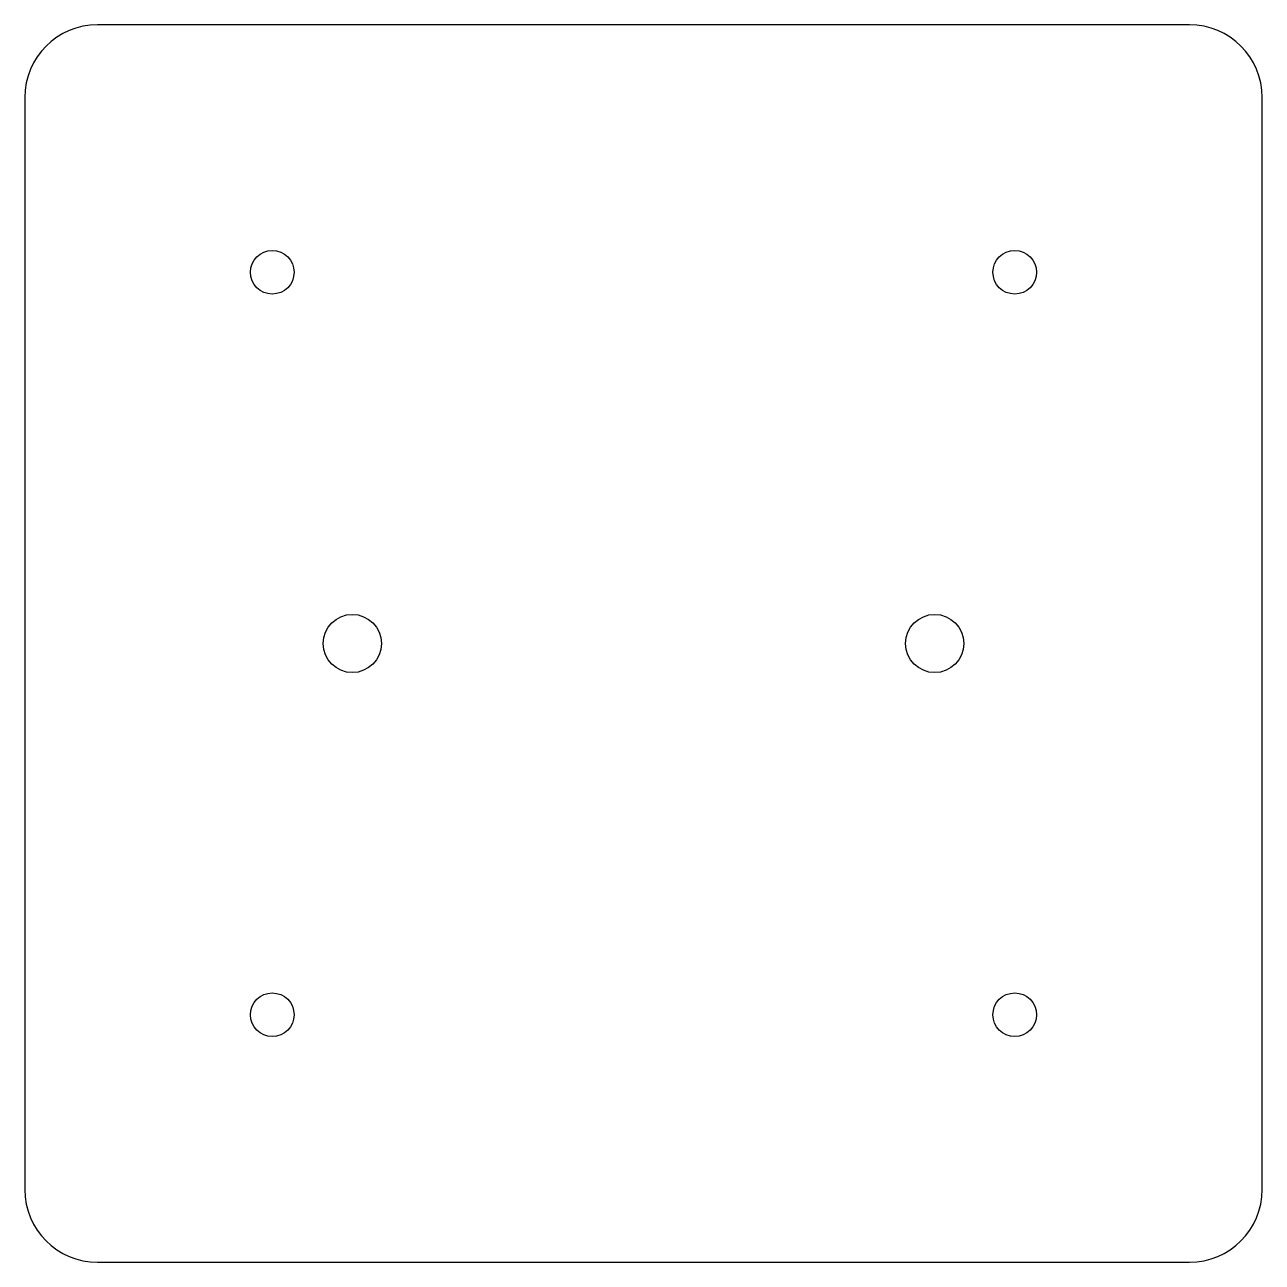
# Model space of a CAD drawing. Header units: millimetres. Extents: x -42.5 to 42.5, y -42.5 to 42.5.
import ezdxf

# ---------------------------------------------------------------- set-up
doc = ezdxf.new("R2010")
doc.units = ezdxf.units.MM
doc.layers.add('DXF_Temp', color=7, linetype='CONTINUOUS')

msp = doc.modelspace()

# ---------------------------------------------------------------- linework, layer by layer
at = {"layer": 'DXF_Temp'}
for p, q in [((37.5, 42.5), (-37.5, 42.5)), ((-42.5, 37.5), (-42.5, -37.5)), ((42.5, -37.5), (42.5, 37.5)), ((-37.5, -42.5), (37.5, -42.5))]:
    msp.add_line(p, q, dxfattribs=at)
for centre, radius in [((-25.5, 25.5), 1.5), ((25.5, 25.5), 1.5), ((-20, 0), 2), ((20, 0), 2), ((-25.5, -25.5), 1.5), ((25.5, -25.5), 1.5)]:
    msp.add_circle(centre, radius, dxfattribs=at)
for centre, start, end in [((-37.5, 37.5), 90, 180), ((37.5, 37.5), 0, 90), ((-37.5, -37.5), 180, -90), ((37.5, -37.5), -90, 0)]:
    msp.add_arc(centre, 5, start, end, dxfattribs=at)

doc.saveas('drawing.dxf')
